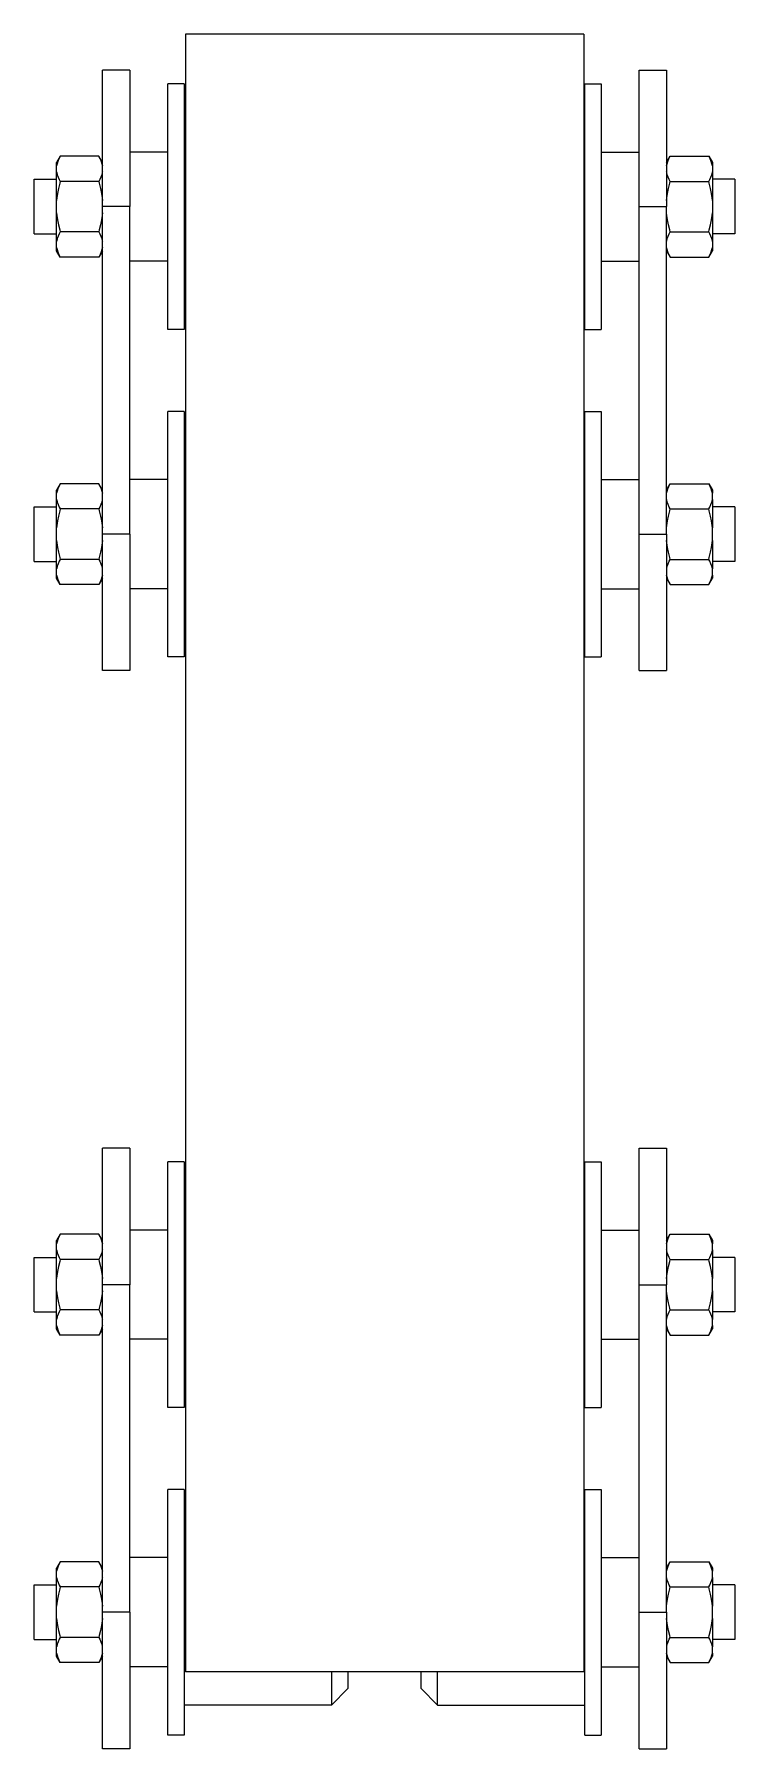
# Model space of a CAD drawing. Extents: x -982 to 1045, y -369 to 496.
# Drawn here: x 458.2 to 586.6, y -368.7 to -54.7 of the extents above; entities that cross this region are included whole.
import ezdxf

# ---------------------------------------------------------------- set-up
doc = ezdxf.new("R2010")
doc.units = 0
doc.layers.get('0').update_dxf_attribs({"linetype": 'CONTINUOUS'})

msp = doc.modelspace()

# ---------------------------------------------------------------- linework, layer by layer
at = {"color": 1}
for p, q in [((558.88, -54.65), (485.88, -54.65)), ((485.88, -54.65), (485.88, -354.65)), ((558.88, -54.65), (558.88, -354.65)), ((475.68, -61.22), (470.68, -61.22)), ((470.68, -86.22), (470.68, -61.22)), ((475.68, -61.22), (475.68, -86.22)), ((569.07, -61.22), (574.07, -61.22)), ((569.07, -86.22), (569.07, -61.22)), ((574.07, -61.22), (574.07, -86.22)), ((485.68, -63.72), (482.68, -63.72)), ((482.68, -86.22), (482.68, -63.72)), ((485.68, -63.72), (485.68, -108.72)), ((559.07, -63.72), (562.07, -63.72)), ((559.07, -86.22), (559.07, -63.72)), ((562.07, -63.72), (562.07, -108.72)), ((485.88, -69.22), (485.68, -69.22)), ((558.88, -69.22), (559.07, -69.22)), ((462.95, -76.99), (462.28, -78.14)), ((462.28, -78.73), (462.28, -78.14)), ((462.36, -78.36), (462.28, -78.73)), ((462.49, -77.94), (462.36, -78.36)), ((462.69, -77.48), (462.49, -77.94)), ((462.95, -76.99), (462.69, -77.48)), ((470.01, -76.99), (462.95, -76.99)), ((470.68, -78.14), (470.01, -76.99)), ((470.01, -76.99), (470.27, -77.48)), ((470.27, -77.48), (470.47, -77.94)), ((470.47, -77.94), (470.6, -78.36)), ((470.6, -78.36), (470.68, -78.73)), ((482.68, -76.22), (475.68, -76.22)), ((562.07, -76.22), (569.07, -76.22)), ((574.07, -78.14), (574.74, -76.99)), ((574.07, -78.73), (574.15, -78.36)), ((574.15, -78.36), (574.28, -77.94)), ((574.28, -77.94), (574.48, -77.48)), ((574.48, -77.48), (574.74, -76.99)), ((574.74, -76.99), (574.74, -76.99)), ((574.74, -76.99), (581.8, -76.99)), ((581.8, -76.99), (582.47, -78.14)), ((582.07, -77.48), (581.8, -76.99)), ((581.8, -76.99), (581.8, -76.99)), ((582.26, -77.94), (582.07, -77.48)), ((582.39, -78.36), (582.26, -77.94)), ((582.47, -78.73), (582.39, -78.36)), ((582.47, -78.14), (582.47, -78.73)), ((458.19, -81.22), (462.28, -81.22)), ((458.19, -91.22), (458.19, -81.22)), ((462.28, -79.86), (462.28, -78.73)), ((462.28, -85.09), (462.28, -79.86)), ((462.28, -79.86), (462.3, -79.96)), ((462.3, -79.96), (462.4, -80.37)), ((462.4, -80.37), (462.55, -80.8)), ((462.55, -80.8), (462.77, -81.27)), ((462.77, -81.27), (462.95, -81.6)), ((462.95, -81.6), (462.85, -81.95)), ((470.01, -81.61), (462.95, -81.61)), ((470.2, -81.27), (470.01, -81.6)), ((470.01, -81.6), (470.11, -81.95)), ((470.41, -80.8), (470.2, -81.27)), ((470.56, -80.37), (470.41, -80.8)), ((470.66, -79.96), (470.56, -80.37)), ((470.68, -79.86), (470.66, -79.96)), ((574.09, -79.96), (574.07, -79.86)), ((574.19, -80.37), (574.09, -79.96)), ((574.34, -80.8), (574.19, -80.37)), ((574.56, -81.27), (574.34, -80.8)), ((574.74, -81.6), (574.56, -81.27)), ((574.64, -81.95), (574.74, -81.6)), ((574.74, -81.61), (581.8, -81.61)), ((581.8, -81.6), (581.99, -81.27)), ((581.9, -81.95), (581.8, -81.6)), ((581.99, -81.27), (582.2, -80.8)), ((582.2, -80.8), (582.35, -80.37)), ((582.35, -80.37), (582.46, -79.96)), ((582.46, -79.96), (582.47, -79.86)), ((582.47, -78.73), (582.47, -79.86)), ((582.47, -79.86), (582.47, -85.09)), ((586.56, -81.22), (582.47, -81.22)), ((586.56, -81.22), (586.56, -86.22)), ((462.32, -84.63), (462.28, -85.09)), ((462.44, -83.8), (462.32, -84.63)), ((462.61, -82.91), (462.44, -83.8)), ((462.85, -81.95), (462.61, -82.91)), ((470.11, -81.95), (470.35, -82.91)), ((470.35, -82.91), (470.52, -83.8)), ((470.52, -83.8), (470.64, -84.63)), ((470.64, -84.63), (470.68, -85.09)), ((574.07, -85.09), (574.12, -84.63)), ((574.12, -84.63), (574.23, -83.8)), ((574.23, -83.8), (574.41, -82.91)), ((574.41, -82.91), (574.64, -81.95)), ((582.14, -82.91), (581.9, -81.95)), ((582.31, -83.8), (582.14, -82.91)), ((582.43, -84.63), (582.31, -83.8)), ((582.47, -85.09), (582.43, -84.63)), ((462.28, -87.36), (462.28, -85.09)), ((462.28, -87.36), (462.32, -87.82)), ((462.28, -92.59), (462.28, -87.36)), ((462.32, -87.82), (462.44, -88.65)), ((470.64, -87.82), (470.52, -88.65)), ((470.68, -87.36), (470.64, -87.82)), ((470.68, -146.22), (470.68, -86.22)), ((475.68, -86.22), (470.68, -86.22)), ((475.68, -146.22), (475.68, -86.22)), ((482.68, -108.72), (482.68, -86.22)), ((559.07, -108.72), (559.07, -86.22)), ((569.07, -146.22), (569.07, -86.22)), ((569.07, -86.22), (574.07, -86.22)), ((574.07, -146.22), (574.07, -86.22)), ((574.12, -87.82), (574.07, -87.36)), ((574.23, -88.65), (574.12, -87.82)), ((582.31, -88.65), (582.43, -87.82)), ((582.43, -87.82), (582.47, -87.36)), ((582.47, -85.09), (582.47, -87.36)), ((582.47, -87.36), (582.47, -92.59)), ((586.56, -86.22), (586.56, -91.22)), ((462.44, -88.65), (462.61, -89.54)), ((462.61, -89.54), (462.85, -90.5)), ((462.95, -90.84), (462.77, -91.18)), ((462.85, -90.5), (462.95, -90.84)), ((470.01, -90.84), (462.95, -90.84)), ((470.11, -90.5), (470.01, -90.84)), ((470.01, -90.84), (470.2, -91.18)), ((470.35, -89.54), (470.11, -90.5)), ((470.52, -88.65), (470.35, -89.54)), ((574.41, -89.54), (574.23, -88.65)), ((574.64, -90.5), (574.41, -89.54)), ((574.56, -91.18), (574.74, -90.84)), ((574.74, -90.84), (574.64, -90.5)), ((574.74, -90.84), (581.8, -90.84)), ((581.8, -90.84), (581.9, -90.5)), ((581.99, -91.18), (581.8, -90.84)), ((581.9, -90.5), (582.14, -89.54)), ((582.14, -89.54), (582.31, -88.65)), ((458.19, -91.22), (462.28, -91.22)), ((462.3, -92.49), (462.28, -92.59)), ((462.28, -93.72), (462.28, -92.59)), ((462.28, -94.3), (462.28, -93.72)), ((462.28, -93.72), (462.36, -94.08)), ((462.4, -92.08), (462.3, -92.49)), ((462.36, -94.08), (462.49, -94.51)), ((462.55, -91.65), (462.4, -92.08)), ((462.77, -91.18), (462.55, -91.65)), ((470.2, -91.18), (470.41, -91.65)), ((470.41, -91.65), (470.56, -92.08)), ((470.6, -94.08), (470.47, -94.51)), ((470.56, -92.08), (470.66, -92.49)), ((470.68, -93.72), (470.6, -94.08)), ((470.66, -92.49), (470.68, -92.59)), ((574.07, -92.59), (574.09, -92.49)), ((574.15, -94.08), (574.07, -93.72)), ((574.09, -92.49), (574.19, -92.08)), ((574.28, -94.51), (574.15, -94.08)), ((574.19, -92.08), (574.34, -91.65)), ((574.34, -91.65), (574.56, -91.18)), ((582.2, -91.65), (581.99, -91.18)), ((582.35, -92.08), (582.2, -91.65)), ((582.26, -94.51), (582.39, -94.08)), ((582.46, -92.49), (582.35, -92.08)), ((582.39, -94.08), (582.47, -93.72)), ((582.47, -92.59), (582.46, -92.49)), ((586.56, -91.22), (582.47, -91.22)), ((582.47, -92.59), (582.47, -93.72)), ((582.47, -93.72), (582.47, -94.3)), ((462.95, -95.46), (462.28, -94.3)), ((462.49, -94.51), (462.69, -94.96)), ((462.69, -94.96), (462.95, -95.46)), ((462.95, -95.46), (462.95, -95.46)), ((470.01, -95.46), (462.95, -95.46)), ((470.68, -94.3), (470.01, -95.46)), ((470.27, -94.96), (470.01, -95.46)), ((470.01, -95.46), (470.01, -95.46)), ((470.47, -94.51), (470.27, -94.96)), ((482.68, -96.22), (475.68, -96.22)), ((562.07, -96.22), (569.07, -96.22)), ((574.07, -94.3), (574.74, -95.46)), ((574.48, -94.96), (574.28, -94.51)), ((574.74, -95.46), (574.48, -94.96)), ((574.74, -95.46), (581.8, -95.46)), ((581.8, -95.46), (582.47, -94.3)), ((581.8, -95.46), (582.07, -94.96)), ((582.07, -94.96), (582.26, -94.51)), ((485.88, -103.22), (485.68, -103.22)), ((558.88, -103.22), (559.07, -103.22)), ((485.68, -108.72), (482.68, -108.72)), ((559.07, -108.72), (562.07, -108.72)), ((485.68, -123.72), (482.68, -123.72)), ((482.68, -146.22), (482.68, -123.72)), ((485.68, -123.72), (485.68, -168.72)), ((559.07, -123.72), (562.07, -123.72)), ((559.07, -146.22), (559.07, -123.72)), ((562.07, -123.72), (562.07, -168.72)), ((485.88, -129.22), (485.68, -129.22)), ((558.88, -129.22), (559.07, -129.22)), ((462.95, -136.99), (462.28, -138.14)), ((462.28, -138.73), (462.28, -138.14)), ((462.49, -137.94), (462.36, -138.36)), ((462.69, -137.48), (462.49, -137.94)), ((462.95, -136.99), (462.69, -137.48)), ((470.01, -136.99), (462.95, -136.99)), ((470.68, -138.14), (470.01, -136.99)), ((470.01, -136.99), (470.27, -137.48)), ((470.27, -137.48), (470.47, -137.94)), ((470.47, -137.94), (470.6, -138.36)), ((482.68, -136.22), (475.68, -136.22)), ((562.07, -136.22), (569.07, -136.22)), ((574.07, -138.14), (574.74, -136.99)), ((574.15, -138.36), (574.28, -137.94)), ((574.28, -137.94), (574.48, -137.48)), ((574.48, -137.48), (574.74, -136.99)), ((574.74, -136.99), (581.8, -136.99)), ((581.8, -136.99), (582.47, -138.14)), ((582.07, -137.48), (581.8, -136.99)), ((582.26, -137.94), (582.07, -137.48)), ((582.39, -138.36), (582.26, -137.94)), ((582.47, -138.14), (582.47, -138.73)), ((458.19, -141.22), (462.28, -141.22)), ((458.19, -151.22), (458.19, -141.22)), ((462.36, -138.36), (462.28, -138.73)), ((462.28, -139.86), (462.28, -138.73)), ((462.28, -145.09), (462.28, -139.86)), ((462.28, -139.86), (462.3, -139.96)), ((462.3, -139.96), (462.4, -140.37)), ((462.4, -140.37), (462.55, -140.8)), ((462.55, -140.8), (462.77, -141.27)), ((462.77, -141.27), (462.95, -141.6)), ((470.2, -141.27), (470.01, -141.6)), ((470.41, -140.8), (470.2, -141.27)), ((470.56, -140.37), (470.41, -140.8)), ((470.66, -139.96), (470.56, -140.37)), ((470.6, -138.36), (470.68, -138.73)), ((470.68, -139.86), (470.66, -139.96)), ((574.07, -138.73), (574.15, -138.36)), ((574.09, -139.96), (574.07, -139.86)), ((574.19, -140.37), (574.09, -139.96)), ((574.34, -140.8), (574.19, -140.37)), ((574.56, -141.27), (574.34, -140.8)), ((574.74, -141.6), (574.56, -141.27)), ((581.8, -141.6), (581.99, -141.27)), ((581.99, -141.27), (582.2, -140.8)), ((582.2, -140.8), (582.35, -140.37)), ((582.35, -140.37), (582.46, -139.96)), ((582.47, -138.73), (582.39, -138.36)), ((582.46, -139.96), (582.47, -139.86)), ((582.47, -139.86), (582.47, -138.73)), ((582.47, -139.86), (582.47, -145.09)), ((586.56, -141.22), (582.47, -141.22)), ((586.56, -141.22), (586.56, -146.22)), ((462.44, -143.8), (462.32, -144.63)), ((462.61, -142.91), (462.44, -143.8)), ((462.85, -141.95), (462.61, -142.91)), ((462.95, -141.6), (462.85, -141.95)), ((470.01, -141.61), (462.95, -141.61)), ((470.01, -141.6), (470.11, -141.95)), ((470.11, -141.95), (470.35, -142.91)), ((470.35, -142.91), (470.52, -143.8)), ((470.52, -143.8), (470.64, -144.63)), ((574.12, -144.63), (574.23, -143.8)), ((574.23, -143.8), (574.41, -142.91)), ((574.41, -142.91), (574.64, -141.95)), ((574.64, -141.95), (574.74, -141.6)), ((574.74, -141.61), (581.8, -141.61)), ((581.9, -141.95), (581.8, -141.6)), ((582.14, -142.91), (581.9, -141.95)), ((582.31, -143.8), (582.14, -142.91)), ((582.43, -144.63), (582.31, -143.8)), ((462.32, -144.63), (462.28, -145.09)), ((462.28, -147.36), (462.28, -145.09)), ((462.28, -147.36), (462.32, -147.82)), ((462.28, -152.59), (462.28, -147.36)), ((470.64, -144.63), (470.68, -145.09)), ((470.68, -147.36), (470.64, -147.82)), ((470.68, -171.22), (470.68, -146.22)), ((475.68, -146.22), (470.68, -146.22)), ((475.68, -146.22), (475.68, -171.22)), ((482.68, -168.72), (482.68, -146.22)), ((559.07, -168.72), (559.07, -146.22)), ((569.07, -171.22), (569.07, -146.22)), ((569.07, -146.22), (574.07, -146.22)), ((574.07, -145.09), (574.12, -144.63)), ((574.07, -146.22), (574.07, -171.22)), ((574.12, -147.82), (574.07, -147.36)), ((582.47, -145.09), (582.43, -144.63)), ((582.43, -147.82), (582.47, -147.36)), ((582.47, -147.36), (582.47, -145.09)), ((582.47, -147.36), (582.47, -152.59)), ((586.56, -146.22), (586.56, -151.22)), ((462.32, -147.82), (462.44, -148.65)), ((462.44, -148.65), (462.61, -149.54)), ((462.61, -149.54), (462.85, -150.5)), ((462.85, -150.5), (462.95, -150.84)), ((470.11, -150.5), (470.01, -150.84)), ((470.35, -149.54), (470.11, -150.5)), ((470.52, -148.65), (470.35, -149.54)), ((470.64, -147.82), (470.52, -148.65)), ((574.23, -148.65), (574.12, -147.82)), ((574.41, -149.54), (574.23, -148.65)), ((574.64, -150.5), (574.41, -149.54)), ((574.74, -150.84), (574.64, -150.5)), ((581.8, -150.84), (581.9, -150.5)), ((581.9, -150.5), (582.14, -149.54)), ((582.14, -149.54), (582.31, -148.65)), ((582.31, -148.65), (582.43, -147.82)), ((458.19, -151.22), (462.28, -151.22)), ((462.3, -152.49), (462.28, -152.59)), ((462.28, -153.72), (462.28, -152.59)), ((462.28, -154.3), (462.28, -153.72)), ((462.28, -153.72), (462.36, -154.08)), ((462.4, -152.08), (462.3, -152.49)), ((462.55, -151.65), (462.4, -152.08)), ((462.77, -151.18), (462.55, -151.65)), ((462.95, -150.84), (462.77, -151.18)), ((470.01, -150.84), (462.95, -150.84)), ((470.01, -150.84), (470.2, -151.18)), ((470.2, -151.18), (470.41, -151.65)), ((470.41, -151.65), (470.56, -152.08)), ((470.56, -152.08), (470.66, -152.49)), ((470.68, -153.72), (470.6, -154.08)), ((470.66, -152.49), (470.68, -152.59)), ((574.07, -152.59), (574.09, -152.49)), ((574.15, -154.08), (574.07, -153.72)), ((574.09, -152.49), (574.19, -152.08)), ((574.19, -152.08), (574.34, -151.65)), ((574.34, -151.65), (574.56, -151.18)), ((574.56, -151.18), (574.74, -150.84)), ((574.74, -150.84), (581.8, -150.84)), ((581.99, -151.18), (581.8, -150.84)), ((582.2, -151.65), (581.99, -151.18)), ((582.35, -152.08), (582.2, -151.65)), ((582.46, -152.49), (582.35, -152.08)), ((582.39, -154.08), (582.47, -153.72)), ((582.47, -152.59), (582.46, -152.49)), ((586.56, -151.22), (582.47, -151.22)), ((582.47, -153.72), (582.47, -152.59)), ((582.47, -153.72), (582.47, -154.3)), ((462.95, -155.46), (462.28, -154.3)), ((462.36, -154.08), (462.49, -154.51)), ((462.49, -154.51), (462.69, -154.96)), ((462.69, -154.96), (462.95, -155.46)), ((462.95, -155.46), (462.95, -155.46)), ((470.01, -155.46), (462.95, -155.46)), ((470.68, -154.3), (470.01, -155.46)), ((470.27, -154.96), (470.01, -155.46)), ((470.01, -155.46), (470.01, -155.46)), ((470.47, -154.51), (470.27, -154.96)), ((470.6, -154.08), (470.47, -154.51)), ((482.68, -156.22), (475.68, -156.22)), ((562.07, -156.22), (569.07, -156.22)), ((574.07, -154.3), (574.74, -155.46)), ((574.28, -154.51), (574.15, -154.08)), ((574.48, -154.96), (574.28, -154.51)), ((574.74, -155.46), (574.48, -154.96)), ((574.74, -155.46), (574.74, -155.46)), ((574.74, -155.46), (581.8, -155.46)), ((581.8, -155.46), (582.47, -154.3)), ((581.8, -155.46), (582.07, -154.96)), ((581.8, -155.46), (581.8, -155.46)), ((582.07, -154.96), (582.26, -154.51)), ((582.26, -154.51), (582.39, -154.08)), ((485.88, -163.22), (485.68, -163.22)), ((558.88, -163.22), (559.07, -163.22)), ((485.68, -168.72), (482.68, -168.72)), ((559.07, -168.72), (562.07, -168.72)), ((475.68, -171.22), (470.68, -171.22)), ((569.07, -171.22), (574.07, -171.22)), ((475.68, -258.7), (470.68, -258.7)), ((470.68, -283.7), (470.68, -258.7)), ((475.68, -258.7), (475.68, -283.7)), ((569.07, -258.7), (574.07, -258.7)), ((569.07, -283.7), (569.07, -258.7)), ((574.07, -258.7), (574.07, -283.7)), ((485.68, -261.2), (482.68, -261.2)), ((482.68, -283.7), (482.68, -261.2)), ((485.68, -261.2), (485.68, -306.2)), ((559.07, -261.2), (562.07, -261.2)), ((559.07, -283.7), (559.07, -261.2)), ((562.07, -261.2), (562.07, -306.2)), ((485.88, -266.7), (485.68, -266.7)), ((558.88, -266.7), (559.07, -266.7)), ((462.95, -274.47), (462.28, -275.62)), ((462.28, -276.21), (462.28, -275.62)), ((462.36, -275.84), (462.28, -276.21)), ((462.28, -277.34), (462.28, -276.21)), ((462.49, -275.42), (462.36, -275.84)), ((462.69, -274.96), (462.49, -275.42)), ((462.95, -274.47), (462.69, -274.96)), ((470.01, -274.47), (462.95, -274.47)), ((470.68, -275.62), (470.01, -274.47)), ((470.01, -274.47), (470.27, -274.96)), ((470.27, -274.96), (470.47, -275.42)), ((470.47, -275.42), (470.6, -275.84)), ((470.6, -275.84), (470.68, -276.21)), ((482.68, -273.7), (475.68, -273.7)), ((562.07, -273.7), (569.07, -273.7)), ((574.07, -275.62), (574.74, -274.47)), ((574.07, -276.21), (574.15, -275.84)), ((574.15, -275.84), (574.28, -275.42)), ((574.28, -275.42), (574.48, -274.96)), ((574.48, -274.96), (574.74, -274.47)), ((574.74, -274.47), (581.8, -274.47)), ((581.8, -274.47), (582.47, -275.62)), ((582.07, -274.96), (581.8, -274.47)), ((582.26, -275.42), (582.07, -274.96)), ((582.39, -275.84), (582.26, -275.42)), ((582.47, -276.21), (582.39, -275.84)), ((582.47, -275.62), (582.47, -276.21)), ((582.47, -277.34), (582.47, -276.21)), ((458.19, -278.7), (462.28, -278.7)), ((458.19, -288.7), (458.19, -278.7)), ((462.28, -282.57), (462.28, -277.34)), ((462.28, -277.34), (462.3, -277.44)), ((462.3, -277.44), (462.4, -277.85)), ((462.4, -277.85), (462.55, -278.28)), ((462.55, -278.28), (462.77, -278.75)), ((462.85, -279.43), (462.61, -280.39)), ((462.77, -278.75), (462.95, -279.08)), ((462.95, -279.08), (462.85, -279.43)), ((470.01, -279.08), (462.95, -279.08)), ((470.2, -278.75), (470.01, -279.08)), ((470.01, -279.08), (470.11, -279.43)), ((470.11, -279.43), (470.35, -280.39)), ((470.41, -278.28), (470.2, -278.75)), ((470.56, -277.85), (470.41, -278.28)), ((470.66, -277.44), (470.56, -277.85)), ((470.68, -277.34), (470.66, -277.44)), ((574.09, -277.44), (574.07, -277.34)), ((574.19, -277.85), (574.09, -277.44)), ((574.34, -278.28), (574.19, -277.85)), ((574.56, -278.75), (574.34, -278.28)), ((574.41, -280.39), (574.64, -279.43)), ((574.74, -279.08), (574.56, -278.75)), ((574.64, -279.43), (574.74, -279.08)), ((574.74, -279.08), (581.8, -279.08)), ((581.8, -279.08), (581.99, -278.75)), ((581.9, -279.43), (581.8, -279.08)), ((582.14, -280.39), (581.9, -279.43)), ((581.99, -278.75), (582.2, -278.28)), ((582.2, -278.28), (582.35, -277.85)), ((582.35, -277.85), (582.46, -277.44)), ((582.46, -277.44), (582.47, -277.34)), ((582.47, -277.34), (582.47, -282.57)), ((586.56, -278.7), (582.47, -278.7)), ((586.56, -278.7), (586.56, -283.7)), ((462.32, -282.11), (462.28, -282.57)), ((462.28, -284.84), (462.28, -282.57)), ((462.44, -281.28), (462.32, -282.11)), ((462.61, -280.39), (462.44, -281.28)), ((470.35, -280.39), (470.52, -281.28)), ((470.52, -281.28), (470.64, -282.11)), ((470.64, -282.11), (470.68, -282.57)), ((574.07, -282.57), (574.12, -282.11)), ((574.12, -282.11), (574.23, -281.28)), ((574.23, -281.28), (574.41, -280.39)), ((582.31, -281.28), (582.14, -280.39)), ((582.43, -282.11), (582.31, -281.28)), ((582.47, -282.57), (582.43, -282.11)), ((582.47, -284.84), (582.47, -282.57)), ((462.28, -284.84), (462.32, -285.29)), ((462.28, -290.06), (462.28, -284.84)), ((462.32, -285.29), (462.44, -286.13)), ((470.64, -285.29), (470.52, -286.13)), ((470.68, -284.84), (470.64, -285.29)), ((470.68, -343.7), (470.68, -283.7)), ((475.68, -283.7), (470.68, -283.7)), ((475.68, -343.7), (475.68, -283.7)), ((482.68, -306.2), (482.68, -283.7)), ((559.07, -306.2), (559.07, -283.7)), ((569.07, -343.7), (569.07, -283.7)), ((569.07, -283.7), (574.07, -283.7)), ((574.07, -343.7), (574.07, -283.7)), ((574.12, -285.29), (574.07, -284.84)), ((574.23, -286.13), (574.12, -285.29)), ((582.31, -286.13), (582.43, -285.29)), ((582.43, -285.29), (582.47, -284.84)), ((582.47, -284.84), (582.47, -290.06)), ((586.56, -283.7), (586.56, -288.7)), ((458.19, -288.7), (462.28, -288.7)), ((462.44, -286.13), (462.61, -287.02)), ((462.77, -288.66), (462.55, -289.13)), ((462.61, -287.02), (462.85, -287.98)), ((462.95, -288.32), (462.77, -288.66)), ((462.85, -287.98), (462.95, -288.32)), ((470.01, -288.32), (462.95, -288.32)), ((470.11, -287.98), (470.01, -288.32)), ((470.01, -288.32), (470.2, -288.66)), ((470.35, -287.02), (470.11, -287.98)), ((470.2, -288.66), (470.41, -289.13)), ((470.52, -286.13), (470.35, -287.02)), ((574.41, -287.02), (574.23, -286.13)), ((574.34, -289.13), (574.56, -288.66)), ((574.64, -287.98), (574.41, -287.02)), ((574.56, -288.66), (574.74, -288.32)), ((574.74, -288.32), (574.64, -287.98)), ((574.74, -288.32), (581.8, -288.32)), ((581.8, -288.32), (581.9, -287.98)), ((581.99, -288.66), (581.8, -288.32)), ((581.9, -287.98), (582.14, -287.02)), ((582.2, -289.13), (581.99, -288.66)), ((582.14, -287.02), (582.31, -286.13)), ((586.56, -288.7), (582.47, -288.7)), ((462.3, -289.97), (462.28, -290.06)), ((462.28, -291.2), (462.28, -290.06)), ((462.28, -291.78), (462.28, -291.2)), ((462.28, -291.2), (462.36, -291.56)), ((462.95, -292.94), (462.28, -291.78)), ((462.4, -289.56), (462.3, -289.97)), ((462.36, -291.56), (462.49, -291.99)), ((462.55, -289.13), (462.4, -289.56)), ((462.49, -291.99), (462.69, -292.44)), ((470.68, -291.78), (470.01, -292.94)), ((470.47, -291.99), (470.27, -292.44)), ((470.41, -289.13), (470.56, -289.56)), ((470.6, -291.56), (470.47, -291.99)), ((470.56, -289.56), (470.66, -289.97)), ((470.68, -291.2), (470.6, -291.56)), ((470.66, -289.97), (470.68, -290.06)), ((574.07, -290.06), (574.09, -289.97)), ((574.15, -291.56), (574.07, -291.2)), ((574.07, -291.78), (574.74, -292.94)), ((574.09, -289.97), (574.19, -289.56)), ((574.28, -291.99), (574.15, -291.56)), ((574.19, -289.56), (574.34, -289.13)), ((574.48, -292.44), (574.28, -291.99)), ((581.8, -292.94), (582.47, -291.78)), ((582.07, -292.44), (582.26, -291.99)), ((582.35, -289.56), (582.2, -289.13)), ((582.26, -291.99), (582.39, -291.56)), ((582.46, -289.97), (582.35, -289.56)), ((582.39, -291.56), (582.47, -291.2)), ((582.47, -290.06), (582.46, -289.97)), ((582.47, -291.2), (582.47, -290.06)), ((582.47, -291.2), (582.47, -291.78)), ((462.69, -292.44), (462.95, -292.94)), ((462.95, -292.94), (462.95, -292.94)), ((470.01, -292.94), (462.95, -292.94)), ((470.27, -292.44), (470.01, -292.94)), ((470.01, -292.94), (470.01, -292.94)), ((482.68, -293.7), (475.68, -293.7)), ((562.07, -293.7), (569.07, -293.7)), ((574.74, -292.94), (574.48, -292.44)), ((574.74, -292.94), (574.74, -292.94)), ((574.74, -292.94), (581.8, -292.94)), ((581.8, -292.94), (582.07, -292.44)), ((581.8, -292.94), (581.8, -292.94)), ((485.88, -300.7), (485.68, -300.7)), ((558.88, -300.7), (559.07, -300.7)), ((485.68, -306.2), (482.68, -306.2)), ((559.07, -306.2), (562.07, -306.2)), ((485.68, -321.2), (482.68, -321.2)), ((482.68, -343.7), (482.68, -321.2)), ((485.68, -321.2), (485.68, -366.2)), ((559.07, -321.2), (562.07, -321.2)), ((559.07, -343.7), (559.07, -321.2)), ((562.07, -321.2), (562.07, -366.2)), ((485.88, -326.7), (485.68, -326.7)), ((558.88, -326.7), (559.07, -326.7)), ((462.95, -334.47), (462.28, -335.62)), ((462.28, -336.21), (462.28, -335.62)), ((462.36, -335.84), (462.28, -336.21)), ((462.49, -335.42), (462.36, -335.84)), ((462.69, -334.96), (462.49, -335.42)), ((462.95, -334.47), (462.69, -334.96)), ((470.01, -334.47), (462.95, -334.47)), ((470.68, -335.62), (470.01, -334.47)), ((470.01, -334.47), (470.27, -334.96)), ((470.27, -334.96), (470.47, -335.42)), ((470.47, -335.42), (470.6, -335.84)), ((470.6, -335.84), (470.68, -336.21)), ((482.68, -333.7), (475.68, -333.7)), ((562.07, -333.7), (569.07, -333.7)), ((574.07, -335.62), (574.74, -334.47)), ((574.07, -336.21), (574.15, -335.84)), ((574.15, -335.84), (574.28, -335.42)), ((574.28, -335.42), (574.48, -334.96)), ((574.48, -334.96), (574.74, -334.47)), ((574.74, -334.47), (581.8, -334.47)), ((581.8, -334.47), (582.47, -335.62)), ((582.07, -334.96), (581.8, -334.47)), ((582.26, -335.42), (582.07, -334.96)), ((582.39, -335.84), (582.26, -335.42)), ((582.47, -336.21), (582.39, -335.84)), ((582.47, -335.62), (582.47, -336.21)), ((458.19, -338.7), (462.28, -338.7)), ((458.19, -348.7), (458.19, -338.7)), ((462.28, -337.34), (462.28, -336.21)), ((462.28, -342.57), (462.28, -337.34)), ((462.28, -337.34), (462.3, -337.44)), ((462.3, -337.44), (462.4, -337.85)), ((462.4, -337.85), (462.55, -338.28)), ((462.55, -338.28), (462.77, -338.75)), ((462.77, -338.75), (462.95, -339.08)), ((462.95, -339.08), (462.85, -339.43)), ((470.01, -339.08), (462.95, -339.08)), ((470.2, -338.75), (470.01, -339.08)), ((470.01, -339.08), (470.11, -339.43)), ((470.41, -338.28), (470.2, -338.75)), ((470.56, -337.85), (470.41, -338.28)), ((470.66, -337.44), (470.56, -337.85)), ((470.68, -337.34), (470.66, -337.44)), ((574.09, -337.44), (574.07, -337.34)), ((574.19, -337.85), (574.09, -337.44)), ((574.34, -338.28), (574.19, -337.85)), ((574.56, -338.75), (574.34, -338.28)), ((574.74, -339.08), (574.56, -338.75)), ((574.64, -339.43), (574.74, -339.08)), ((574.74, -339.08), (581.8, -339.08)), ((581.8, -339.08), (581.99, -338.75)), ((581.9, -339.43), (581.8, -339.08)), ((581.99, -338.75), (582.2, -338.28)), ((582.2, -338.28), (582.35, -337.85)), ((582.35, -337.85), (582.46, -337.44)), ((582.46, -337.44), (582.47, -337.34)), ((582.47, -337.34), (582.47, -336.21)), ((582.47, -337.34), (582.47, -342.57)), ((586.56, -338.7), (582.47, -338.7)), ((586.56, -338.7), (586.56, -343.7)), ((462.32, -342.11), (462.28, -342.57)), ((462.44, -341.28), (462.32, -342.11)), ((462.61, -340.39), (462.44, -341.28)), ((462.85, -339.43), (462.61, -340.39)), ((470.11, -339.43), (470.35, -340.39)), ((470.35, -340.39), (470.52, -341.28)), ((470.52, -341.28), (470.64, -342.11)), ((470.64, -342.11), (470.68, -342.57)), ((574.07, -342.57), (574.12, -342.11)), ((574.12, -342.11), (574.23, -341.28)), ((574.23, -341.28), (574.41, -340.39)), ((574.41, -340.39), (574.64, -339.43)), ((582.14, -340.39), (581.9, -339.43)), ((582.31, -341.28), (582.14, -340.39)), ((582.43, -342.11), (582.31, -341.28)), ((582.47, -342.57), (582.43, -342.11)), ((462.28, -344.84), (462.28, -342.57)), ((462.28, -344.84), (462.32, -345.29)), ((462.28, -350.06), (462.28, -344.84)), ((462.32, -345.29), (462.44, -346.13)), ((470.64, -345.29), (470.52, -346.13)), ((470.68, -344.84), (470.64, -345.29)), ((470.68, -368.7), (470.68, -343.7)), ((475.68, -343.7), (470.68, -343.7)), ((475.68, -343.7), (475.68, -368.7)), ((482.68, -366.2), (482.68, -343.7)), ((559.07, -366.2), (559.07, -343.7)), ((569.07, -368.7), (569.07, -343.7)), ((569.07, -343.7), (574.07, -343.7)), ((574.07, -343.7), (574.07, -368.7)), ((574.12, -345.29), (574.07, -344.84)), ((574.23, -346.13), (574.12, -345.29)), ((582.31, -346.13), (582.43, -345.29)), ((582.43, -345.29), (582.47, -344.84)), ((582.47, -344.84), (582.47, -342.57)), ((582.47, -344.84), (582.47, -350.06)), ((586.56, -343.7), (586.56, -348.7)), ((462.44, -346.13), (462.61, -347.02)), ((462.61, -347.02), (462.85, -347.98)), ((462.95, -348.32), (462.77, -348.66)), ((462.85, -347.98), (462.95, -348.32)), ((470.01, -348.32), (462.95, -348.32)), ((470.11, -347.98), (470.01, -348.32)), ((470.01, -348.32), (470.2, -348.66)), ((470.35, -347.02), (470.11, -347.98)), ((470.52, -346.13), (470.35, -347.02)), ((574.41, -347.02), (574.23, -346.13)), ((574.64, -347.98), (574.41, -347.02)), ((574.56, -348.66), (574.74, -348.32)), ((574.74, -348.32), (574.64, -347.98)), ((574.74, -348.32), (581.8, -348.32)), ((581.8, -348.32), (581.9, -347.98)), ((581.99, -348.66), (581.8, -348.32)), ((581.9, -347.98), (582.14, -347.02)), ((582.14, -347.02), (582.31, -346.13)), ((458.19, -348.7), (462.28, -348.7)), ((462.3, -349.97), (462.28, -350.06)), ((462.28, -351.2), (462.28, -350.06)), ((462.28, -351.78), (462.28, -351.2)), ((462.28, -351.2), (462.36, -351.56)), ((462.4, -349.56), (462.3, -349.97)), ((462.36, -351.56), (462.49, -351.99)), ((462.55, -349.13), (462.4, -349.56)), ((462.77, -348.66), (462.55, -349.13)), ((470.2, -348.66), (470.41, -349.13)), ((470.41, -349.13), (470.56, -349.56)), ((470.6, -351.56), (470.47, -351.99)), ((470.56, -349.56), (470.66, -349.97)), ((470.68, -351.2), (470.6, -351.56)), ((470.66, -349.97), (470.68, -350.06)), ((574.07, -350.06), (574.09, -349.97)), ((574.15, -351.56), (574.07, -351.2)), ((574.09, -349.97), (574.19, -349.56)), ((574.28, -351.99), (574.15, -351.56)), ((574.19, -349.56), (574.34, -349.13)), ((574.34, -349.13), (574.56, -348.66)), ((582.2, -349.13), (581.99, -348.66)), ((582.35, -349.56), (582.2, -349.13)), ((582.26, -351.99), (582.39, -351.56)), ((582.46, -349.97), (582.35, -349.56)), ((582.39, -351.56), (582.47, -351.2)), ((582.47, -350.06), (582.46, -349.97)), ((586.56, -348.7), (582.47, -348.7)), ((582.47, -351.2), (582.47, -350.06)), ((582.47, -351.2), (582.47, -351.78)), ((462.95, -352.94), (462.28, -351.78)), ((462.49, -351.99), (462.69, -352.44)), ((462.69, -352.44), (462.95, -352.94)), ((462.95, -352.94), (462.95, -352.94)), ((470.01, -352.94), (462.95, -352.94)), ((470.68, -351.78), (470.01, -352.94)), ((470.27, -352.44), (470.01, -352.94)), ((470.01, -352.94), (470.01, -352.94)), ((470.47, -351.99), (470.27, -352.44)), ((482.68, -353.7), (475.68, -353.7)), ((558.88, -354.65), (485.88, -354.65)), ((512.68, -354.65), (512.68, -360.7)), ((515.68, -354.65), (515.68, -357.7)), ((529.07, -357.7), (529.07, -354.65)), ((532.07, -360.7), (532.07, -354.65)), ((562.07, -353.7), (569.07, -353.7)), ((574.07, -351.78), (574.74, -352.94)), ((574.48, -352.44), (574.28, -351.99)), ((574.74, -352.94), (574.48, -352.44)), ((574.74, -352.94), (574.74, -352.94)), ((574.74, -352.94), (581.8, -352.94)), ((581.8, -352.94), (582.47, -351.78)), ((581.8, -352.94), (582.07, -352.44)), ((581.8, -352.94), (581.8, -352.94)), ((582.07, -352.44), (582.26, -351.99)), ((512.68, -360.7), (515.68, -357.7)), ((532.07, -360.7), (529.07, -357.7)), ((512.68, -360.7), (485.68, -360.7)), ((532.07, -360.7), (559.07, -360.7)), ((485.68, -366.2), (482.68, -366.2)), ((559.07, -366.2), (562.07, -366.2)), ((475.68, -368.7), (470.68, -368.7)), ((569.07, -368.7), (574.07, -368.7))]:
    msp.add_line(p, q, dxfattribs=at)

doc.saveas('drawing.dxf')
